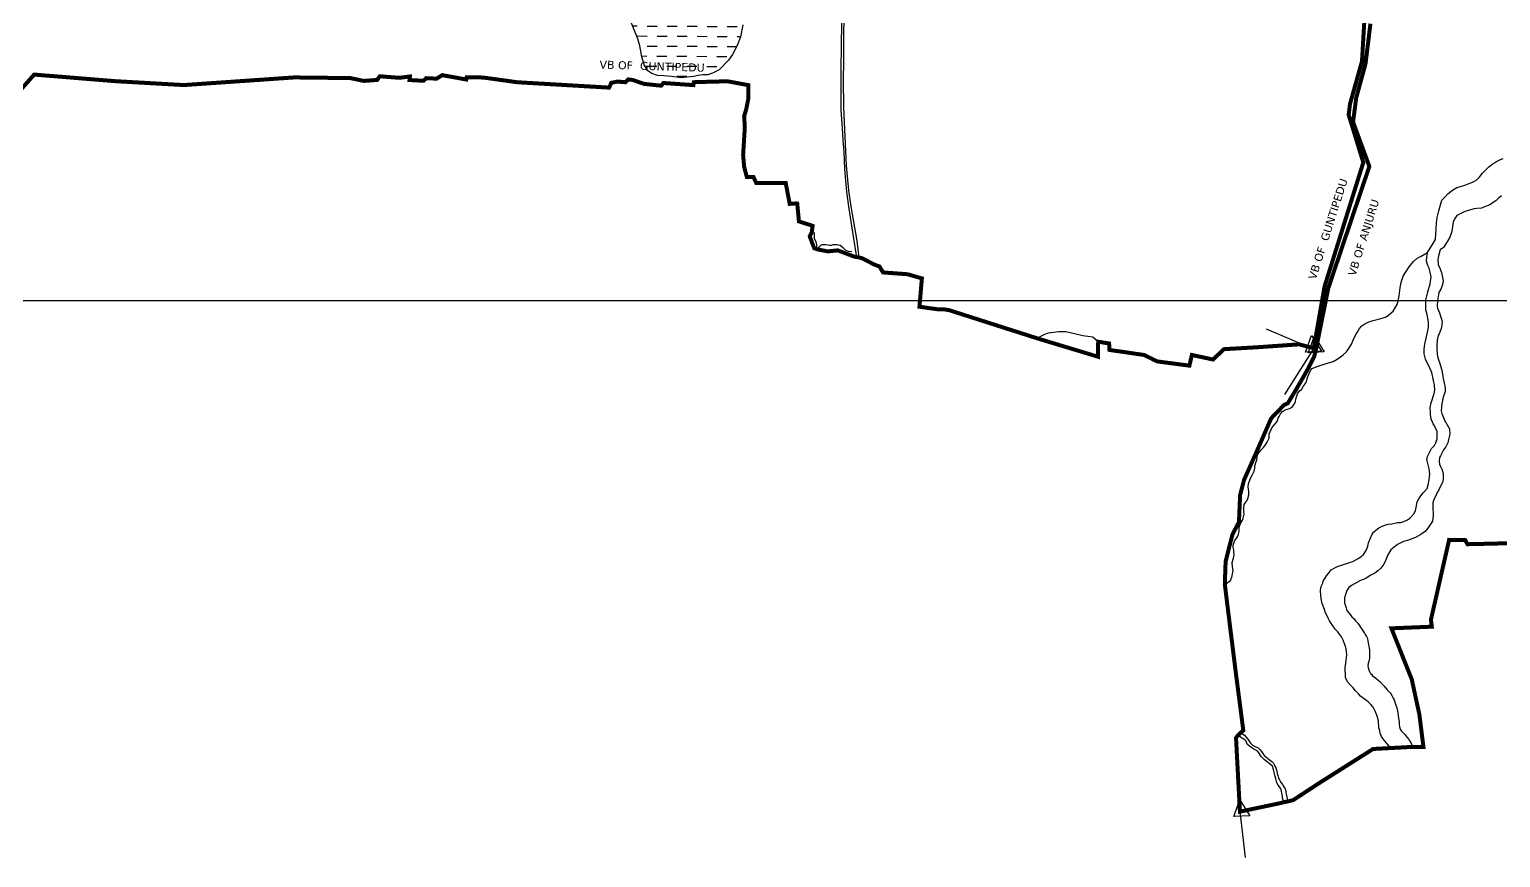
# Model space of a CAD drawing. Header units: inches. Extents: x 360616 to 379062, y 1506291 to 1520405.
# Drawn here: x 365489 to 369164, y 1506291 to 1508361 of the extents above; entities that cross this region are included whole.
import ezdxf

# ---------------------------------------------------------------- set-up
doc = ezdxf.new("R2010")
doc.units = ezdxf.units.IN
doc.header["$MEASUREMENT"] = 0
doc.linetypes.add('ACAD_ISO03W100', pattern=[30, 12, -18])
doc.linetypes.add('BORDER', pattern=[1.75, 0.5, -0.25, 0.5, -0.25, 0, -0.25])
for name, color, linetype in [('boundary', 7, 'Continuous'), ('Steems', 4, 'Continuous'), ('stons', 1, 'Continuous'), ('WATER_BODY', 4, 'Continuous'), ('ZSTU', 7, 'Continuous'), ('ZTEXT', 7, 'Continuous')]:
    doc.layers.add(name, color=color, linetype=linetype)
doc.layers.add('ROAD', color=1, linetype='Continuous', lineweight=25)
doc.layers.add('VILL_BOUNDARY', color=6, linetype='BORDER', lineweight=30)
doc.styles.get("Standard").update_dxf_attribs({"font": 'verdana.TTF'})

msp = doc.modelspace()

# ---------------------------------------------------------------- hatches: boundary and pattern name
at = {"layer": 'WATER_BODY'}
h = msp.add_hatch(dxfattribs=at)
h.set_pattern_fill('DASH', color=256, scale=200, angle=359.63535, style=0)
h.paths.add_polyline_path([(366803.5, 1508719.5), (366803.1, 1508729.1), (366805.3, 1508742.9), (366811.1, 1508751.3), (366824.6, 1508757.3), (366839.1, 1508763.2), (366857.4, 1508766.3), (366873.7, 1508770.6), (366880.8, 1508774.7), (366892.9, 1508779.4), (366900.7, 1508783.5), (366920.1, 1508796.3), (366930.6, 1508805.4), (366943.3, 1508812.1), (366956.7, 1508817.4), (366977.9, 1508825.5), (367006.3, 1508836.3), (367024, 1508843.3), (367059.8, 1508848.5), (367100.8, 1508851.2), (367145.6, 1508852.2), (367165.5, 1508852.4), (367201.8, 1508853.5), (367247.4, 1508849.7), (367279, 1508844.7), (367318.6, 1508832.5), (367337.5, 1508826.8), (367381, 1508815.8), (367406.5, 1508811.3), (367436.5, 1508799.4), (367473.5, 1508785.3), (367490.2, 1508777.6), (367526.9, 1508765.1), (367547.9, 1508757.2), (367564.9, 1508751.2), (367574, 1508745.1), (367578.9, 1508740), (367582.3, 1508732.6), (367582.6, 1508723.3), (367579.1, 1508715.3), (367560.8, 1508700.5), (367552.7, 1508692.4), (367542.9, 1508679.3), (367534.2, 1508661.2), (367525.4, 1508646.3), (367518, 1508637.4), (367504.6, 1508618.8), (367491.6, 1508603.4), (367482.3, 1508593.4), (367472.6, 1508585.2), (367456.2, 1508574.1), (367439.2, 1508564.3), (367411.4, 1508549.7), (367378.8, 1508532.7), (367358.8, 1508509.4), (367339.9, 1508487.2), (367306.9, 1508446.3), (367291.1, 1508425.5), (367275.8, 1508389.6), (367271, 1508372.2), (367265.6, 1508343), (367257.9, 1508322.8), (367245.6, 1508298.8), (367235.8, 1508284), (367212, 1508260.4), (367195.8, 1508251.5), (367183.5, 1508247.6), (367171.4, 1508247.4), (367159.8, 1508246.2), (367147.7, 1508243.5), (367117.5, 1508240.3), (367093.2, 1508243.8), (367073.9, 1508245), (367057.8, 1508246.3), (367043.5, 1508251), (367033.7, 1508257.5), (367025.2, 1508271.1), (367018.7, 1508292.6), (367013.7, 1508320.1), (367009.1, 1508337.4), (366988.7, 1508386.9), (366982.8, 1508406.8), (366978.8, 1508428.1), (366974.3, 1508483), (366972.9, 1508507.2), (366971.5, 1508525.5), (366965.9, 1508549.6), (366959.3, 1508589.7), (366955.1, 1508614.1), (366958.5, 1508625.5), (366960.6, 1508634.2), (366960.1, 1508644.2), (366957, 1508654.7), (366950.4, 1508667.7), (366944.2, 1508681.5), (366932.7, 1508694.7), (366926, 1508701.3), (366918.2, 1508705.5), (366906.2, 1508710), (366893, 1508714.5), (366876.7, 1508717.5), (366859.8, 1508717.5), (366847.3, 1508717.5), (366826.2, 1508712.3), (366809.1, 1508712.6), (366805.1, 1508716.6)])

# ---------------------------------------------------------------- linework, layer by layer
at = {"layer": 'boundary'}
for points in [[(368702.8, 1507559.3), (368579.3, 1507611.8)], [(368697.6, 1507564.1), (368624.4, 1507448.2)], [(368513.2, 1506405.5), (368526.2, 1506290.6)]]:
    msp.add_lwpolyline(points, dxfattribs=at)
at = {"layer": 'ROAD', "color": 1}
for points in [[(367556, 1507792.1), (367548.6, 1507838.2), (367537.3, 1507912.2), (367531.2, 1507954.8), (367526.1, 1508011.9), (367524.6, 1508055.9), (367521.7, 1508083.6), (367520.2, 1508114.1), (367516.8, 1508159.6), (367517.2, 1508216.8), (367517, 1508258.1), (367517.4, 1508323.6), (367518.7, 1508372.9), (367524.2, 1508426.3), (367514.5, 1508449.2), (367525.1, 1508477.4), (367539.7, 1508514.4), (367551.8, 1508541.3), (367561.1, 1508566.4), (367595.2, 1508624.5), (367607.4, 1508648.1), (367622.4, 1508685.6), (367630.2, 1508709.8), (367640, 1508743)], [(367645.3, 1508742.4), (367628.9, 1508696.5), (367624.2, 1508683.2), (367613.8, 1508657), (367606.2, 1508639), (367581.3, 1508592.7), (367563.5, 1508563.1), (367548.8, 1508524.4), (367536.1, 1508489.2), (367520.2, 1508448.8), (367529, 1508428.3), (367524, 1508378.6), (367522.7, 1508358.7), (367522.6, 1508281.9), (367521.8, 1508233.9), (367522.7, 1508166.9), (367525.9, 1508092.7), (367529.2, 1508021), (367535.4, 1507958.5), (367541.3, 1507918.3), (367555.7, 1507832.9), (367560.9, 1507791.1)], [(368006.1, 1507589), (368025.6, 1507599.3), (368035.2, 1507602.8), (368061.1, 1507606.2), (368078.4, 1507606.1), (368096.6, 1507602), (368120.8, 1507596.3), (368145.5, 1507592.6), (368159.1, 1507580.5)]]:
    msp.add_lwpolyline(points, dxfattribs=at)
at = {"layer": 'Steems'}
for points in [[(367271, 1508372.2), (367265.6, 1508343), (367257.9, 1508322.8), (367245.6, 1508298.8), (367235.8, 1508284), (367212, 1508260.4), (367195.8, 1508251.5), (367183.5, 1508247.6), (367171.4, 1508247.4), (367159.8, 1508246.2), (367147.7, 1508243.5), (367117.5, 1508240.3), (367093.2, 1508243.8), (367073.9, 1508245), (367057.8, 1508246.3), (367043.5, 1508251), (367033.7, 1508257.5), (367025.2, 1508271.1), (367018.7, 1508292.6), (367013.7, 1508320.1), (367009.1, 1508337.4), (366988.7, 1508386.9)], [(368890.1, 1506564.5), (368880.8, 1506575.1), (368876.8, 1506580), (368874.1, 1506583.4), (368870.3, 1506588.5), (368867.3, 1506593.7), (368863.9, 1506601.7), (368862.5, 1506607.4), (368860.4, 1506615.4), (368859.2, 1506631.4), (368857.9, 1506638.8), (368855.2, 1506647.1), (368850.9, 1506657), (368846.4, 1506666.6), (368840.6, 1506673.7), (368833.8, 1506680), (368827.1, 1506685.1), (368814.6, 1506694.6), (368809.1, 1506700.3), (368802.3, 1506707.6), (368796.5, 1506714.7), (368790.5, 1506720.6), (368782, 1506730.3), (368777.4, 1506741.2), (368777, 1506747.7), (368776, 1506759.7), (368776.5, 1506767), (368777.7, 1506776.2), (368778.5, 1506784.6), (368780.2, 1506797.4), (368779.7, 1506804.8), (368778.3, 1506812.8), (368775.8, 1506821.2), (368771.4, 1506834.1), (368766.7, 1506842.7), (368762.3, 1506848.8), (368758, 1506854.9), (368751.3, 1506862), (368740.5, 1506877.3), (368737, 1506882.8), (368734.4, 1506887.9), (368731.3, 1506895.2), (368727.4, 1506902.4), (368724.4, 1506910.5), (368718.4, 1506925.6), (368716.1, 1506937.6), (368714.9, 1506956.3), (368715.8, 1506966.7), (368720, 1506976.7), (368721.6, 1506981.9), (368729.6, 1506995.3), (368736.6, 1507003.7), (368741.5, 1507010), (368750, 1507014.9), (368758.6, 1507019.1), (368767.9, 1507022.1), (368774.9, 1507024.5), (368782.8, 1507026.8), (368789.5, 1507028.8), (368795, 1507030.6), (368810.5, 1507038.8), (368816.3, 1507043.6), (368821.8, 1507048.2), (368825.6, 1507053.3), (368829.7, 1507060), (368832.4, 1507069), (368834.7, 1507077.2), (368842.7, 1507097.3), (368846.6, 1507104.5), (368852.6, 1507109.5), (368860.2, 1507114.8), (368868.3, 1507118.8), (368875.6, 1507122.1), (368883.9, 1507123.8), (368892.5, 1507124.8), (368906.7, 1507128.2), (368915.1, 1507128.5), (368922.9, 1507131.2), (368931.8, 1507135.2), (368937.9, 1507139.5), (368941, 1507142.4), (368947.5, 1507150.3), (368951.6, 1507157.6), (368953.6, 1507165.5), (368956, 1507179.8), (368960, 1507187.9), (368965.5, 1507195.2), (368971.3, 1507202.5), (368980.8, 1507213), (368984.5, 1507225.9), (368986, 1507235.7), (368987.7, 1507248.8), (368986, 1507262.6), (368980.6, 1507285.7), (368982.3, 1507293.3), (368986.6, 1507303), (368991.8, 1507313.4), (368999.4, 1507321), (369003.1, 1507327.7), (369006.3, 1507337.4), (369006.3, 1507347.1), (369005.9, 1507355.6), (368999.4, 1507370.3), (368996.2, 1507375.4), (368989.9, 1507389.1), (368988.5, 1507415.6), (368991.2, 1507427.8), (368998.8, 1507450.6), (369000.4, 1507459.5), (368999.7, 1507471.8), (368997, 1507483.4), (368992.6, 1507503.2), (368988.5, 1507512.5), (368977.1, 1507537.1), (368973.2, 1507550.3), (368973.4, 1507561.5), (368974.9, 1507574.3), (368978.9, 1507589.1), (368984.1, 1507615.7), (368984.7, 1507630), (368980.3, 1507651.7), (368977.8, 1507659.6), (368977.7, 1507672.4), (368978, 1507684.5), (368982.4, 1507705.4), (368988.3, 1507724.7), (368991.2, 1507742.2), (368988.3, 1507754.3), (368985.9, 1507764.2), (368983.1, 1507771.2), (368980, 1507778.3), (368979.1, 1507784.4), (368982.2, 1507803.3), (368996.9, 1507827.7), (369001.6, 1507836), (369002.7, 1507850.2), (369003.2, 1507862), (369004.6, 1507877.2), (369005.7, 1507890.6), (369009.8, 1507907.8), (369014.3, 1507922.2), (369017.5, 1507934.3), (369026, 1507942.5), (369032.8, 1507950.2), (369044.3, 1507959.4), (369054.8, 1507965.6), (369064.6, 1507968.2), (369075.4, 1507971.5), (369083.9, 1507974.8), (369092.6, 1507978.4), (369099.3, 1507981.5), (369105.5, 1507985.2), (369111.1, 1507990.5), (369119.7, 1508001.5), (369126.9, 1508009.5), (369135.3, 1508017.9), (369142.9, 1508023.4), (369152.4, 1508030), (369163.9, 1508036.1), (369171, 1508038)], [(369166.6, 1507944.7), (369158.3, 1507938.8), (369152.7, 1507932.7), (369148.8, 1507929.7), (369139.8, 1507924), (369133.3, 1507921.3), (369124.6, 1507917.2), (369116.8, 1507914.5), (369105.3, 1507913.5), (369098.6, 1507912.5), (369089.5, 1507910.1), (369073.7, 1507905), (369055.4, 1507895.6), (369049.9, 1507888.7), (369045.7, 1507879.6), (369044.7, 1507868), (369042.7, 1507856), (369037.7, 1507842.1), (369031.9, 1507831.8), (369027.5, 1507825), (369021.8, 1507816.1), (369013.6, 1507810.1), (369009.2, 1507795.1), (369007.4, 1507785.6), (369008.6, 1507773.2), (369012.7, 1507764.3), (369017, 1507753.2), (369018.4, 1507745.2), (369020.9, 1507732.4), (369019.3, 1507723.6), (369016.4, 1507713.2), (369010.3, 1507703.6), (369007, 1507683.6), (369006.3, 1507669.5), (369006.9, 1507664.3), (369011.8, 1507652.6), (369015.2, 1507641.9), (369017.1, 1507636.4), (369018.8, 1507630.7), (369018.1, 1507624.5), (369016.8, 1507616.1), (369015.2, 1507611.2), (369010.7, 1507599.8), (369008.6, 1507595.5), (369005.8, 1507584.3), (369005, 1507570.4), (369005.5, 1507562.7), (369005.9, 1507550.1), (369006.8, 1507543.6), (369010.1, 1507532.3), (369012.1, 1507528.1), (369017.3, 1507509), (369021.4, 1507488.6), (369023.9, 1507477.3), (369026.2, 1507464.3), (369026.2, 1507455.6), (369021.4, 1507441.8), (369019.5, 1507433.8), (369018.1, 1507426), (369016.9, 1507416.6), (369016.4, 1507407.2), (369017.8, 1507400.9), (369024.6, 1507384.2), (369036.6, 1507362.3), (369037.5, 1507349.5), (369034.7, 1507336.1), (369032.3, 1507327.4), (369027.4, 1507317.8), (369021.7, 1507310.2), (369014.2, 1507295), (369012.1, 1507290.9), (369010.8, 1507281.4), (369011.6, 1507274.3), (369015, 1507266.4), (369017.5, 1507261.8), (369019.3, 1507256.9), (369020.7, 1507250.8), (369021.1, 1507237.9), (369020, 1507231.1), (369011.4, 1507211.5), (369004.8, 1507201.4), (369001.6, 1507193.2), (368998, 1507186), (368995.4, 1507177.9), (368995.2, 1507169.3), (368995.3, 1507163.8), (368995.2, 1507159.8), (368996.2, 1507153.5), (368996.4, 1507146.1), (368994, 1507132.1), (368983.1, 1507113.8), (368975.8, 1507105.5), (368964.9, 1507098.1), (368951.6, 1507090.7), (368938.7, 1507086.1), (368931.8, 1507083.4), (368922, 1507080.9), (368906.7, 1507073), (368890.1, 1507060.1), (368882.7, 1507047.4), (368877.7, 1507035.1), (368873.2, 1507024.6), (368865, 1507014.5), (368857.9, 1507007.9), (368850.7, 1507002), (368840.5, 1506996.3), (368833.7, 1506992.2), (368827.8, 1506988.2), (368814.6, 1506983.7), (368792.2, 1506970.7), (368785.6, 1506966.2), (368780.4, 1506958.2), (368776.9, 1506948.1), (368774.5, 1506939.8), (368774.5, 1506927.5), (368778.3, 1506914.8), (368780.7, 1506908.7), (368785.6, 1506902.2), (368788.4, 1506898.3), (368793.2, 1506892.6), (368798.3, 1506887.6), (368802, 1506882.3), (368807.5, 1506876.4), (368824.4, 1506851.7), (368826, 1506848.1), (368829.1, 1506843.7), (368831.9, 1506838.1), (368833.2, 1506831.7), (368836.8, 1506810.2), (368836.6, 1506789.4), (368835.8, 1506783.8), (368833.5, 1506775.5), (368833.1, 1506770.2), (368833.5, 1506765.4), (368835.6, 1506759.7), (368836.8, 1506756.1), (368839.1, 1506750.9), (368841.8, 1506748.9), (368844.3, 1506745.2), (368846.9, 1506743.5), (368852.6, 1506739.2), (368862.9, 1506730.7), (368873.8, 1506719.4), (368880.9, 1506710.3), (368888.7, 1506702.6), (368892.5, 1506695.6), (368896.5, 1506689.5), (368898.7, 1506685), (368902.9, 1506671.9), (368905.2, 1506665.1), (368907, 1506657.3), (368908.7, 1506646.9), (368909.5, 1506638.5), (368910.7, 1506631), (368910.8, 1506623.9), (368911.9, 1506617.2), (368913.5, 1506611.9), (368917.2, 1506606.9), (368925.2, 1506598.1), (368931.3, 1506590.5), (368935, 1506586), (368937.3, 1506582.7), (368940.6, 1506578), (368944.2, 1506567.4)], [(367544, 1507804.7), (367535.6, 1507806.2), (367527.9, 1507809.4), (367522.3, 1507814.8), (367514.6, 1507820.8), (367506.2, 1507822.8), (367503.7, 1507822.9), (367496.4, 1507822.6), (367492.2, 1507820.7), (367489, 1507820.6), (367484.3, 1507821.4), (367478.8, 1507822.3), (367473.1, 1507822.4), (367468.5, 1507822.4), (367465.6, 1507820.5), (367456.4, 1507811.6), (367456.3, 1507822.8), (367454.3, 1507830), (367450.2, 1507837.6), (367450.7, 1507853.1)], [(368475.5, 1506973.4), (368489.3, 1506983), (368493.3, 1506991.8), (368496.1, 1507008.6), (368494.6, 1507017.8), (368494.1, 1507028.6), (368497.2, 1507039.2), (368498.8, 1507047.3), (368498.3, 1507054.4), (368497.7, 1507059.4), (368496.2, 1507066.6), (368496.4, 1507071.8), (368497.9, 1507076.8), (368499.7, 1507082.1), (368502.5, 1507086.2), (368505.1, 1507090.4), (368507.8, 1507094.5), (368509.7, 1507099.6), (368511.2, 1507105.7), (368511.7, 1507113.9), (368513, 1507121.1), (368514.9, 1507125.8), (368519.4, 1507134.6), (368521.4, 1507139.2), (368523.5, 1507148.9), (368523.1, 1507155.4), (368522.8, 1507164.6), (368524, 1507173.3), (368527, 1507178.4), (368532.2, 1507185.4), (368535.6, 1507197.9), (368535.3, 1507205.6), (368534.2, 1507217.3), (368534.6, 1507224.8), (368540, 1507238.8), (368543.8, 1507246.9), (368548.7, 1507256.6), (368550.4, 1507264.3), (368550.7, 1507270.2), (368553.9, 1507280.6), (368555.7, 1507283.3), (368556.7, 1507294.5), (368558.2, 1507299), (368561, 1507303), (368566.7, 1507309.7), (368571.4, 1507315.3), (368575.4, 1507319.7), (368581.5, 1507328.9), (368586, 1507338.9), (368586.6, 1507351.2), (368589.3, 1507356.8), (368593.2, 1507365), (368596.2, 1507369), (368606.1, 1507381.3), (368608.9, 1507389.1), (368611, 1507393.5), (368614.4, 1507400.2), (368619.5, 1507405.7), (368625, 1507409.2), (368631.5, 1507411.9), (368636.7, 1507413.8), (368643.4, 1507416.7), (368648.6, 1507424.4), (368652.4, 1507430.1), (368653, 1507436.6), (368655.3, 1507445.3), (368657.2, 1507450), (368662.7, 1507458), (368666.9, 1507461.2), (368671.6, 1507468.1), (368678.4, 1507478.5), (368683.1, 1507493.6), (368685.9, 1507500.9), (368689.6, 1507508.1), (368694.1, 1507513), (368703.4, 1507517.6), (368713.4, 1507521.1), (368723.6, 1507524.1), (368746, 1507531.3), (368756.3, 1507537), (368764.2, 1507542.3), (368770.9, 1507547.9), (368779.7, 1507554.9), (368785.5, 1507563.6), (368791.7, 1507573.9), (368796.2, 1507584.4), (368803.2, 1507598.8), (368807.8, 1507605.5), (368812.2, 1507613), (368817.7, 1507620.1), (368825, 1507625.3), (368835.6, 1507629.7), (368846.1, 1507633.5), (368859.8, 1507637.1), (368871.1, 1507639.8), (368878.4, 1507642.8), (368885.4, 1507647.3), (368896.2, 1507657.1), (368902.2, 1507666.5), (368906.6, 1507675), (368911.3, 1507695.1), (368913.7, 1507715), (368915.5, 1507724.8), (368917.5, 1507734.1), (368921, 1507744.4), (368926.9, 1507753.8), (368936.1, 1507767.6), (368947.3, 1507780.6), (368955.3, 1507788.4), (368960.7, 1507791.7), (368966.2, 1507794.5), (368982.2, 1507803.3)], [(368514.7, 1506602.3), (368524.4, 1506596.3), (368532.6, 1506587), (368539.4, 1506576.9), (368545, 1506571.8), (368552.8, 1506567.2), (368558.8, 1506564.8), (368563.3, 1506560.8), (368567.5, 1506555.9), (368570.7, 1506551.2), (368573.8, 1506546.1), (368578.2, 1506542.2), (368582, 1506539.4), (368586.6, 1506535.6), (368592.9, 1506530.8), (368597.1, 1506526.7), (368598.8, 1506523.3), (368600.6, 1506519), (368602.8, 1506515), (368605.2, 1506506.9), (368606.5, 1506501.1), (368608.3, 1506495.5), (368609.8, 1506489.3), (368612.3, 1506484.7), (368614.8, 1506480.3), (368616.6, 1506477.6), (368619.6, 1506473.1), (368621.5, 1506470.1), (368626.4, 1506462.8), (368627.4, 1506459.5), (368627.7, 1506457), (368628.3, 1506454.4), (368628.9, 1506449.3), (368632.7, 1506431)], [(368623, 1506429.1), (368620, 1506439.2), (368619.5, 1506444), (368618.3, 1506451.7), (368617, 1506457.2), (368614.6, 1506464.2), (368609.2, 1506472), (368605.8, 1506477.9), (368602.8, 1506488.1), (368601.4, 1506493.3), (368599.1, 1506503.7), (368597, 1506511.1), (368594.5, 1506518.9), (368587.3, 1506525.2), (368581, 1506529.9), (368574.4, 1506535), (368565.9, 1506543.1), (368560.7, 1506552.5), (368558.1, 1506555.6), (368552.8, 1506558.8), (368548.3, 1506562), (368543.4, 1506565), (368536.9, 1506569.4), (368531.5, 1506574.3), (368528.5, 1506581.4), (368526, 1506583.9), (368518.6, 1506588.8), (368515.8, 1506590.7), (368508.7, 1506596.9)]]:
    msp.add_lwpolyline(points, dxfattribs=at)
at = {"layer": 'stons'}
for points in [[(368691.9, 1507595.7), (368716.7, 1507557), (368677.4, 1507554.1), (368691.9, 1507595.7)], [(368699.5, 1507594.4), (368723.9, 1507554.7), (368684.1, 1507552.5), (368699.5, 1507594.4)], [(368513.3, 1506435), (368537.8, 1506395.4), (368497.9, 1506393.1), (368513.3, 1506435)]]:
    msp.add_lwpolyline(points, dxfattribs=at)
at = {"layer": 'VILL_BOUNDARY', "linetype": 'ACAD_ISO03W100', "lineweight": -2, "ltscale": 3, "const_width": 10}
for points in [[(368823.9, 1508379.5), (368818.2, 1508281.4), (368788.4, 1508175.3), (368784.9, 1508147.6), (368821.5, 1508028.5), (368724.7, 1507718.6), (368697.6, 1507564.1), (368661.1, 1507573.8), (368556.6, 1507566.5), (368473, 1507561.7), (368446.3, 1507535.8), (368393.2, 1507547.2), (368387.1, 1507520.5), (368307.5, 1507531), (368297.6, 1507535.2), (368291.8, 1507538.5), (368281.4, 1507543.5), (368273.9, 1507547.2), (368187.3, 1507559.8), (368186.4, 1507576), (368159.1, 1507580.5), (368158.6, 1507542.8), (368006.1, 1507589), (367786.1, 1507659.4), (367776.4, 1507660.9), (367770.2, 1507661.3), (367763.9, 1507661.1), (367759.5, 1507661.2), (367712.6, 1507667.8), (367718.6, 1507738.7), (367682.6, 1507749.1), (367621.7, 1507753.5), (367612.6, 1507768.5), (367600.8, 1507772.8), (367568, 1507789.5), (367560.9, 1507791.1), (367556, 1507792.1), (367550.8, 1507792.7), (367508.3, 1507808.7), (367483.2, 1507806.2), (367456.4, 1507811.6), (367449.6, 1507814.1), (367438.5, 1507843.6), (367443.6, 1507854.3), (367445.5, 1507870.1), (367411.5, 1507881.2), (367407.2, 1507925.7), (367403.3, 1507926.1), (367388.4, 1507925), (367378.4, 1507977.2), (367305, 1507977.1), (367297.6, 1507992.2), (367281.1, 1507992.4), (367274.5, 1508018.4), (367272, 1508047.7), (367276.3, 1508116.8), (367274.6, 1508144.5), (367280, 1508162.6), (367285.3, 1508189.2), (367284.8, 1508221.9), (367232.6, 1508231.5), (367148.9, 1508229.2), (367147.7, 1508221.9), (367072.7, 1508227.2), (367067.5, 1508220.4), (367024.6, 1508225), (366995.9, 1508234.8), (366984.8, 1508236.2), (366978.1, 1508229.1), (366958.1, 1508230.8), (366942.8, 1508227.7), (366937.2, 1508215.6), (366707.3, 1508229.1), (366622.4, 1508240.9), (366581.4, 1508241.1), (366580.3, 1508235.9), (366520.3, 1508246.8), (366506, 1508238), (366479.9, 1508239.3), (366473.6, 1508232.7), (366438.6, 1508234.6), (366439.5, 1508243.5), (366413, 1508240.1), (366364.3, 1508244), (366357.5, 1508234.8), (366324.3, 1508232.4), (366290.7, 1508239.4), (366150.4, 1508241.1), (365874.6, 1508222), (365703.9, 1508231.7), (365500.7, 1508248.2), (365200.2, 1507908.2)], [(369308.5, 1507079.4), (369081.9, 1507074.1), (369076, 1507084.3), (369035.9, 1507085), (368990.5, 1506885.4), (368992.6, 1506867.9), (368891.7, 1506863.8), (368942.5, 1506736.5), (368961.5, 1506648.8), (368971.8, 1506567.1), (368944.2, 1506567.4), (368890.1, 1506564.5), (368845.8, 1506562.1), (368712.6, 1506477.7), (368646.6, 1506434.5), (368632.7, 1506431), (368623, 1506429.1), (368615.3, 1506427), (368513.2, 1506405.5), (368503.5, 1506589.7), (368508.7, 1506596.9), (368514.7, 1506602.3), (368521.7, 1506608.3), (368502.8, 1506754.2), (368475.5, 1506973.4), (368477.5, 1507031), (368494.5, 1507098.4), (368510.8, 1507129.3), (368513.7, 1507197), (368523.7, 1507235.2), (368553.3, 1507301.6), (368591.3, 1507388.7), (368623.1, 1507421.8), (368632.8, 1507426.4), (368653, 1507459.5), (368681.3, 1507509), (368698.8, 1507543.1), (368702.8, 1507559.3), (368734.1, 1507714.5), (368836.6, 1508018.6), (368795.9, 1508129.7), (368803.7, 1508189.6), (368827.1, 1508275.4), (368839.3, 1508375.5)]]:
    msp.add_lwpolyline(points, dxfattribs=at)
at = {"layer": 'ZSTU'}
msp.add_lwpolyline([(376959.8, 1507682.8), (360959.8, 1507682.8), (360959.8, 1519162.8), (376959.8, 1519162.8)], close=True, dxfattribs=at)

# ---------------------------------------------------------------- texts
at = {"layer": 'ZTEXT', "color": 5, "ltscale": 2}
for s, rotation, p in [('VB OF  GUNTIPEDU', 358.2116, (366912.9, 1508263.4)), ('VB OF  GUNTIPEDU', 72.2546, (368702.5, 1507734)), ('VB OF ANJURU', 72.4184, (368801.5, 1507743))]:
    msp.add_text(s, height=20, rotation=rotation, dxfattribs=at).set_placement(p)

doc.saveas('drawing.dxf')
